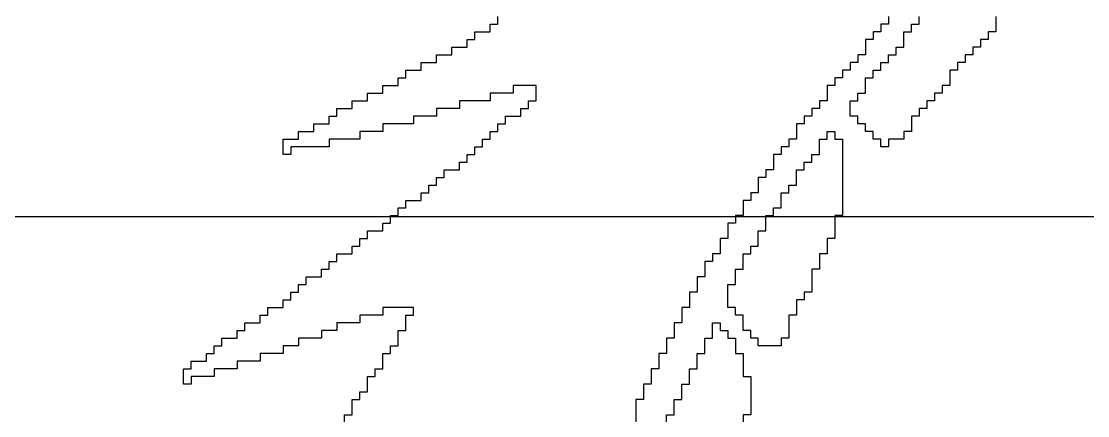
# Model space of a CAD drawing. Header units: inches. Extents: x -0.1 to 45, y 0.5 to 34.4.
# Drawn here: x 35.994 to 40.848, y 19.206 to 21.001 of the extents above; entities that cross this region are included whole.
import ezdxf

# ---------------------------------------------------------------- set-up
doc = ezdxf.new("R2010")
doc.units = ezdxf.units.IN

msp = doc.modelspace()

# ---------------------------------------------------------------- linework, layer by layer
for p, q in [((38.1628, 20.9884), (38.1628, 21.0233)), ((39.9419, 21.0233), (39.9419, 20.9884)), ((40.0814, 20.9884), (40.0814, 21.0233)), ((40.4302, 21.0233), (40.4302, 20.9535)), ((38.1279, 20.9535), (38.1279, 20.9884)), ((38.1279, 20.9884), (38.1628, 20.9884)), ((39.9419, 20.9884), (39.907, 20.9884)), ((39.907, 20.9884), (39.907, 20.9535)), ((40.0465, 20.9535), (40.0465, 20.9884)), ((40.0465, 20.9884), (40.0814, 20.9884)), ((38.0581, 20.9186), (38.0581, 20.9535)), ((38.0581, 20.9535), (38.1279, 20.9535)), ((39.907, 20.9535), (39.8721, 20.9535)), ((39.8721, 20.9535), (39.8721, 20.9186)), ((40.0116, 20.8837), (40.0116, 20.9535)), ((40.0116, 20.9535), (40.0465, 20.9535)), ((40.4302, 20.9535), (40.3953, 20.9535)), ((40.3953, 20.9535), (40.3953, 20.9186)), ((37.9535, 20.8488), (37.9535, 20.8837)), ((37.9535, 20.8837), (38.0233, 20.8837)), ((38.0233, 20.8837), (38.0233, 20.9186)), ((38.0233, 20.9186), (38.0581, 20.9186)), ((39.8721, 20.9186), (39.8372, 20.9186)), ((39.8372, 20.9186), (39.8372, 20.8488)), ((39.9767, 20.8488), (39.9767, 20.8837)), ((39.9767, 20.8837), (40.0116, 20.8837)), ((40.3605, 20.8837), (40.3256, 20.8837)), ((40.3256, 20.8837), (40.3256, 20.8488)), ((40.3953, 20.9186), (40.3605, 20.9186)), ((40.3605, 20.9186), (40.3605, 20.8837)), ((37.8837, 20.814), (37.8837, 20.8488)), ((37.8837, 20.8488), (37.9535, 20.8488)), ((39.8372, 20.8488), (39.8023, 20.8488)), ((39.8023, 20.8488), (39.8023, 20.814)), ((39.9419, 20.814), (39.9419, 20.8488)), ((39.9419, 20.8488), (39.9767, 20.8488)), ((40.3256, 20.8488), (40.2907, 20.8488)), ((40.2907, 20.8488), (40.2907, 20.814)), ((37.7442, 20.7442), (37.7442, 20.7791)), ((37.7442, 20.7791), (37.814, 20.7791)), ((37.814, 20.7791), (37.814, 20.814)), ((37.814, 20.814), (37.8837, 20.814)), ((39.7674, 20.7791), (39.7326, 20.7791)), ((39.7326, 20.7791), (39.7326, 20.7442)), ((39.8023, 20.814), (39.7674, 20.814)), ((39.7674, 20.814), (39.7674, 20.7791)), ((39.8721, 20.7442), (39.8721, 20.7791)), ((39.8721, 20.7791), (39.907, 20.7791)), ((39.907, 20.7791), (39.907, 20.814)), ((39.907, 20.814), (39.9419, 20.814)), ((40.2558, 20.7791), (40.2209, 20.7791)), ((40.2209, 20.7791), (40.2209, 20.7093)), ((40.2907, 20.814), (40.2558, 20.814)), ((40.2558, 20.814), (40.2558, 20.7791)), ((37.7093, 20.7093), (37.7093, 20.7442)), ((37.7093, 20.7442), (37.7442, 20.7442)), ((39.7326, 20.7442), (39.6977, 20.7442)), ((39.6977, 20.7442), (39.6977, 20.7093)), ((39.8372, 20.6744), (39.8372, 20.7442)), ((39.8372, 20.7442), (39.8721, 20.7442)), ((37.6395, 20.6744), (37.6395, 20.7093)), ((37.6395, 20.7093), (37.7093, 20.7093)), ((38.3372, 20.7093), (38.2326, 20.7093)), ((38.2326, 20.7093), (38.2326, 20.6744)), ((38.3372, 20.6395), (38.3372, 20.7093)), ((39.6977, 20.7093), (39.6628, 20.7093)), ((39.6628, 20.7093), (39.6628, 20.6395)), ((40.2209, 20.7093), (40.186, 20.7093)), ((40.186, 20.7093), (40.186, 20.6744)), ((37.5, 20.6047), (37.5, 20.6395)), ((37.5, 20.6395), (37.5698, 20.6395)), ((37.5698, 20.6395), (37.5698, 20.6744)), ((37.5698, 20.6744), (37.6395, 20.6744)), ((38.1279, 20.6395), (37.9884, 20.6395)), ((37.9884, 20.6395), (37.9884, 20.6047)), ((38.2326, 20.6744), (38.1279, 20.6744)), ((38.1279, 20.6744), (38.1279, 20.6395)), ((38.3023, 20.6047), (38.3023, 20.6395)), ((38.3023, 20.6395), (38.3372, 20.6395)), ((39.6628, 20.6395), (39.6279, 20.6395)), ((39.6279, 20.6395), (39.6279, 20.6047)), ((39.7674, 20.5698), (39.7674, 20.6395)), ((39.7674, 20.6395), (39.8023, 20.6395)), ((39.8023, 20.6395), (39.8023, 20.6744)), ((39.8023, 20.6744), (39.8372, 20.6744)), ((40.1512, 20.6395), (40.1163, 20.6395)), ((40.1163, 20.6395), (40.1163, 20.6047)), ((40.186, 20.6744), (40.1512, 20.6744)), ((40.1512, 20.6744), (40.1512, 20.6395)), ((37.4302, 20.5698), (37.4302, 20.6047)), ((37.4302, 20.6047), (37.5, 20.6047)), ((37.9884, 20.6047), (37.8837, 20.6047)), ((37.8837, 20.6047), (37.8837, 20.5698)), ((38.2674, 20.5698), (38.2674, 20.6047)), ((38.2674, 20.6047), (38.3023, 20.6047)), ((39.6279, 20.6047), (39.593, 20.6047)), ((39.593, 20.6047), (39.593, 20.5698)), ((40.1163, 20.6047), (40.0814, 20.6047)), ((40.0814, 20.6047), (40.0814, 20.5698)), ((37.3256, 20.5), (37.3256, 20.5349)), ((37.3256, 20.5349), (37.3953, 20.5349)), ((37.3953, 20.5349), (37.3953, 20.5698)), ((37.3953, 20.5698), (37.4302, 20.5698)), ((37.7791, 20.5349), (37.6395, 20.5349)), ((37.6395, 20.5349), (37.6395, 20.5)), ((37.8837, 20.5698), (37.7791, 20.5698)), ((37.7791, 20.5698), (37.7791, 20.5349)), ((38.1628, 20.5), (38.1628, 20.5349)), ((38.1628, 20.5349), (38.1977, 20.5349)), ((38.1977, 20.5349), (38.1977, 20.5698)), ((38.1977, 20.5698), (38.2674, 20.5698)), ((39.5581, 20.5349), (39.5233, 20.5349)), ((39.5233, 20.5349), (39.5233, 20.4651)), ((39.593, 20.5698), (39.5581, 20.5698)), ((39.5581, 20.5698), (39.5581, 20.5349)), ((39.8023, 20.5698), (39.7674, 20.5698)), ((39.8023, 20.5349), (39.8023, 20.5698)), ((39.8372, 20.5349), (39.8023, 20.5349)), ((39.8372, 20.5), (39.8372, 20.5349)), ((40.0814, 20.5698), (40.0465, 20.5698)), ((40.0465, 20.5698), (40.0465, 20.5)), ((37.2558, 20.4651), (37.2558, 20.5)), ((37.2558, 20.5), (37.3256, 20.5)), ((37.6395, 20.5), (37.5349, 20.5)), ((37.5349, 20.5), (37.5349, 20.4651)), ((38.1279, 20.4651), (38.1279, 20.5)), ((38.1279, 20.5), (38.1628, 20.5)), ((39.6628, 20.4651), (39.6628, 20.5)), ((39.6628, 20.5), (39.6977, 20.5)), ((39.6977, 20.5), (39.6977, 20.4651)), ((39.8721, 20.5), (39.8372, 20.5)), ((39.8721, 20.4651), (39.8721, 20.5)), ((40.0465, 20.5), (40.0116, 20.5)), ((40.0116, 20.5), (40.0116, 20.4651)), ((37.186, 20.3953), (37.186, 20.4651)), ((37.186, 20.4651), (37.2558, 20.4651)), ((37.5349, 20.4651), (37.3953, 20.4651)), ((37.3953, 20.4651), (37.3953, 20.4302)), ((38.093, 20.4302), (38.093, 20.4651)), ((38.093, 20.4651), (38.1279, 20.4651)), ((39.5233, 20.4651), (39.4884, 20.4651)), ((39.4884, 20.4651), (39.4884, 20.4302)), ((39.6279, 20.3953), (39.6279, 20.4651)), ((39.6279, 20.4651), (39.6628, 20.4651)), ((39.6977, 20.4651), (39.7326, 20.4651)), ((39.7326, 20.4651), (39.7326, 20.1163)), ((39.907, 20.4651), (39.8721, 20.4651)), ((39.907, 20.4302), (39.907, 20.4651)), ((40.0116, 20.4651), (39.9419, 20.4651)), ((39.9419, 20.4651), (39.9419, 20.4302)), ((37.2209, 20.3953), (37.186, 20.3953)), ((37.3953, 20.4302), (37.2209, 20.4302)), ((37.2209, 20.4302), (37.2209, 20.3953)), ((38.0233, 20.3605), (38.0233, 20.3953)), ((38.0233, 20.3953), (38.0581, 20.3953)), ((38.0581, 20.3953), (38.0581, 20.4302)), ((38.0581, 20.4302), (38.093, 20.4302)), ((39.4535, 20.3953), (39.4186, 20.3953)), ((39.4186, 20.3953), (39.4186, 20.3256)), ((39.4884, 20.4302), (39.4535, 20.4302)), ((39.4535, 20.4302), (39.4535, 20.3953)), ((39.593, 20.3605), (39.593, 20.3953)), ((39.593, 20.3953), (39.6279, 20.3953)), ((39.9419, 20.4302), (39.907, 20.4302)), ((37.9884, 20.3256), (37.9884, 20.3605)), ((37.9884, 20.3605), (38.0233, 20.3605)), ((39.5581, 20.3256), (39.5581, 20.3605)), ((39.5581, 20.3605), (39.593, 20.3605)), ((37.8837, 20.2558), (37.8837, 20.2907)), ((37.8837, 20.2907), (37.9186, 20.2907)), ((37.9186, 20.2907), (37.9186, 20.3256)), ((37.9186, 20.3256), (37.9884, 20.3256)), ((39.3837, 20.2907), (39.3488, 20.2907)), ((39.3488, 20.2907), (39.3488, 20.2209)), ((39.4186, 20.3256), (39.3837, 20.3256)), ((39.3837, 20.3256), (39.3837, 20.2907)), ((39.5233, 20.2558), (39.5233, 20.3256)), ((39.5233, 20.3256), (39.5581, 20.3256)), ((37.8488, 20.2209), (37.8488, 20.2558)), ((37.8488, 20.2558), (37.8837, 20.2558)), ((39.4884, 20.2209), (39.4884, 20.2558)), ((39.4884, 20.2558), (39.5233, 20.2558)), ((37.814, 20.186), (37.814, 20.2209)), ((37.814, 20.2209), (37.8488, 20.2209)), ((39.3488, 20.2209), (39.314, 20.2209)), ((39.314, 20.2209), (39.314, 20.186)), ((39.4535, 20.1512), (39.4535, 20.2209)), ((39.4535, 20.2209), (39.4884, 20.2209)), ((37.7093, 20.1163), (37.7093, 20.1512)), ((37.7093, 20.1512), (37.7442, 20.1512)), ((37.7442, 20.1512), (37.7442, 20.186)), ((37.7442, 20.186), (37.814, 20.186)), ((39.314, 20.186), (39.2791, 20.186)), ((39.2791, 20.186), (39.2791, 20.1163)), ((39.4186, 20.1163), (39.4186, 20.1512)), ((39.4186, 20.1512), (39.4535, 20.1512)), ((41.6069, 20.1112), (32.9963, 20.1112)), ((37.6744, 20.0814), (37.6744, 20.1163)), ((37.6744, 20.1163), (37.7093, 20.1163)), ((39.2791, 20.1163), (39.2442, 20.1163)), ((39.2442, 20.1163), (39.2442, 20.0814)), ((39.3837, 20.0465), (39.3837, 20.1163)), ((39.3837, 20.1163), (39.4186, 20.1163)), ((39.7326, 20.1163), (39.6977, 20.1163)), ((39.6977, 20.1163), (39.6977, 20.0116)), ((37.6395, 20.0465), (37.6395, 20.0814)), ((37.6395, 20.0814), (37.6744, 20.0814)), ((39.2442, 20.0814), (39.2093, 20.0814)), ((39.2093, 20.0814), (39.2093, 20.0116)), ((37.5349, 19.9767), (37.5349, 20.0116)), ((37.5349, 20.0116), (37.5698, 20.0116)), ((37.5698, 20.0116), (37.5698, 20.0465)), ((37.5698, 20.0465), (37.6395, 20.0465)), ((39.2093, 20.0116), (39.1744, 20.0116)), ((39.1744, 20.0116), (39.1744, 19.9419)), ((39.3488, 19.9767), (39.3488, 20.0465)), ((39.3488, 20.0465), (39.3837, 20.0465)), ((39.6977, 20.0116), (39.6628, 20.0116)), ((39.6628, 20.0116), (39.6628, 19.9419)), ((37.5, 19.9419), (37.5, 19.9767)), ((37.5, 19.9767), (37.5349, 19.9767)), ((39.314, 19.9419), (39.314, 19.9767)), ((39.314, 19.9767), (39.3488, 19.9767)), ((37.3953, 19.8721), (37.3953, 19.907)), ((37.3953, 19.907), (37.4302, 19.907)), ((37.4302, 19.907), (37.4302, 19.9419)), ((37.4302, 19.9419), (37.5, 19.9419)), ((39.1395, 19.907), (39.1047, 19.907)), ((39.1047, 19.907), (39.1047, 19.8372)), ((39.1744, 19.9419), (39.1395, 19.9419)), ((39.1395, 19.9419), (39.1395, 19.907)), ((39.2791, 19.8721), (39.2791, 19.9419)), ((39.2791, 19.9419), (39.314, 19.9419)), ((39.6628, 19.9419), (39.6279, 19.9419)), ((39.6279, 19.9419), (39.6279, 19.8721)), ((37.3605, 19.8372), (37.3605, 19.8721)), ((37.3605, 19.8721), (37.3953, 19.8721)), ((39.2442, 19.8023), (39.2442, 19.8721)), ((39.2442, 19.8721), (39.2791, 19.8721)), ((39.6279, 19.8721), (39.593, 19.8721)), ((39.593, 19.8721), (39.593, 19.7674)), ((37.2907, 19.8023), (37.2907, 19.8372)), ((37.2907, 19.8372), (37.3605, 19.8372)), ((39.1047, 19.8372), (39.0698, 19.8372)), ((39.0698, 19.8372), (39.0698, 19.7674)), ((37.2209, 19.7326), (37.2209, 19.7674)), ((37.2209, 19.7674), (37.2558, 19.7674)), ((37.2558, 19.7674), (37.2558, 19.8023)), ((37.2558, 19.8023), (37.2907, 19.8023)), ((39.0698, 19.7674), (39.0349, 19.7674)), ((39.0349, 19.7674), (39.0349, 19.6977)), ((39.2093, 19.6977), (39.2093, 19.8023)), ((39.2093, 19.8023), (39.2442, 19.8023)), ((39.593, 19.7674), (39.5581, 19.7674)), ((39.5581, 19.7674), (39.5581, 19.7326)), ((37.186, 19.6977), (37.186, 19.7326)), ((37.186, 19.7326), (37.2209, 19.7326)), ((39.5581, 19.7326), (39.5233, 19.7326)), ((39.5233, 19.7326), (39.5233, 19.6628)), ((37.0814, 19.6279), (37.0814, 19.6628)), ((37.0814, 19.6628), (37.1163, 19.6628)), ((37.1163, 19.6628), (37.1163, 19.6977)), ((37.1163, 19.6977), (37.186, 19.6977)), ((37.6395, 19.6628), (37.5349, 19.6628)), ((37.5349, 19.6628), (37.5349, 19.6279)), ((37.7791, 19.6977), (37.6395, 19.6977)), ((37.6395, 19.6977), (37.6395, 19.6628)), ((37.7442, 19.593), (37.7442, 19.6628)), ((37.7442, 19.6628), (37.7791, 19.6628)), ((37.7791, 19.6628), (37.7791, 19.6977)), ((39.0349, 19.6977), (39, 19.6977)), ((39, 19.6977), (39, 19.6279)), ((39.2442, 19.6977), (39.2093, 19.6977)), ((39.2442, 19.6628), (39.2442, 19.6977)), ((39.2791, 19.6628), (39.2442, 19.6628)), ((39.2791, 19.593), (39.2791, 19.6628)), ((39.5233, 19.6628), (39.4884, 19.6628)), ((39.4884, 19.6628), (39.4884, 19.5581)), ((37.0116, 19.593), (37.0116, 19.6279)), ((37.0116, 19.6279), (37.0814, 19.6279)), ((37.5349, 19.6279), (37.4302, 19.6279)), ((37.4302, 19.6279), (37.4302, 19.593)), ((39, 19.6279), (38.9651, 19.6279)), ((38.9651, 19.6279), (38.9651, 19.5581)), ((39.1395, 19.5581), (39.1395, 19.6279)), ((39.1395, 19.6279), (39.1744, 19.6279)), ((39.1744, 19.6279), (39.1744, 19.593)), ((36.9767, 19.5581), (36.9767, 19.593)), ((36.9767, 19.593), (37.0116, 19.593)), ((37.4302, 19.593), (37.3605, 19.593)), ((37.3605, 19.593), (37.3605, 19.5581)), ((37.7093, 19.5233), (37.7093, 19.593)), ((37.7093, 19.593), (37.7442, 19.593)), ((39.1744, 19.593), (39.2093, 19.593)), ((39.2093, 19.593), (39.2093, 19.5581)), ((39.314, 19.593), (39.2791, 19.593)), ((39.314, 19.5581), (39.314, 19.593)), ((36.8721, 19.4884), (36.8721, 19.5233)), ((36.8721, 19.5233), (36.907, 19.5233)), ((36.907, 19.5233), (36.907, 19.5581)), ((36.907, 19.5581), (36.9767, 19.5581)), ((37.2558, 19.5233), (37.186, 19.5233)), ((37.186, 19.5233), (37.186, 19.4884)), ((37.3605, 19.5581), (37.2558, 19.5581)), ((37.2558, 19.5581), (37.2558, 19.5233)), ((37.6744, 19.4884), (37.6744, 19.5233)), ((37.6744, 19.5233), (37.7093, 19.5233)), ((38.9651, 19.5581), (38.9302, 19.5581)), ((38.9302, 19.5581), (38.9302, 19.4884)), ((39.1047, 19.4884), (39.1047, 19.5581)), ((39.1047, 19.5581), (39.1395, 19.5581)), ((39.2093, 19.5581), (39.2442, 19.5581)), ((39.2442, 19.5581), (39.2442, 19.4884)), ((39.3488, 19.5581), (39.314, 19.5581)), ((39.3488, 19.5233), (39.3488, 19.5581)), ((39.4535, 19.5233), (39.3488, 19.5233)), ((39.4884, 19.5581), (39.4535, 19.5581)), ((39.4535, 19.5581), (39.4535, 19.5233)), ((36.8372, 19.4535), (36.8372, 19.4884)), ((36.8372, 19.4884), (36.8721, 19.4884)), ((37.186, 19.4884), (37.0814, 19.4884)), ((37.0814, 19.4884), (37.0814, 19.4535)), ((37.6395, 19.4186), (37.6395, 19.4884)), ((37.6395, 19.4884), (37.6744, 19.4884)), ((38.9302, 19.4884), (38.8954, 19.4884)), ((38.8954, 19.4884), (38.8954, 19.4186)), ((39.0698, 19.4186), (39.0698, 19.4884)), ((39.0698, 19.4884), (39.1047, 19.4884)), ((39.2442, 19.4884), (39.2791, 19.4884)), ((39.2791, 19.4884), (39.2791, 19.3837)), ((36.7326, 19.3488), (36.7326, 19.4186)), ((36.7326, 19.4186), (36.7674, 19.4186)), ((36.7674, 19.4186), (36.7674, 19.4535)), ((36.7674, 19.4535), (36.8372, 19.4535)), ((36.9767, 19.4186), (36.8721, 19.4186)), ((36.8721, 19.4186), (36.8721, 19.3837)), ((37.0814, 19.4535), (36.9767, 19.4535)), ((36.9767, 19.4535), (36.9767, 19.4186)), ((37.6047, 19.3837), (37.6047, 19.4186)), ((37.6047, 19.4186), (37.6395, 19.4186)), ((38.8954, 19.4186), (38.8605, 19.4186)), ((38.8605, 19.4186), (38.8605, 19.3488)), ((39.0349, 19.3837), (39.0349, 19.4186)), ((39.0349, 19.4186), (39.0698, 19.4186)), ((36.8721, 19.3837), (36.7674, 19.3837)), ((36.7674, 19.3837), (36.7674, 19.3488)), ((37.5698, 19.314), (37.5698, 19.3837)), ((37.5698, 19.3837), (37.6047, 19.3837)), ((39.0349, 19.3488), (39.0349, 19.3837)), ((39.2791, 19.3837), (39.314, 19.3837)), ((39.314, 19.3837), (39.314, 19.2093)), ((36.7674, 19.3488), (36.7326, 19.3488)), ((38.8605, 19.3488), (38.8256, 19.3488)), ((38.8256, 19.3488), (38.8256, 19.2791)), ((39, 19.2791), (39, 19.3488)), ((39, 19.3488), (39.0349, 19.3488)), ((37.5, 19.2093), (37.5, 19.2791)), ((37.5, 19.2791), (37.5349, 19.2791)), ((37.5349, 19.2791), (37.5349, 19.314)), ((37.5349, 19.314), (37.5698, 19.314)), ((38.8256, 19.2791), (38.7907, 19.2791)), ((38.7907, 19.2791), (38.7907, 19.1744)), ((38.9651, 19.2093), (38.9651, 19.2791)), ((38.9651, 19.2791), (39, 19.2791)), ((37.4651, 19.1744), (37.4651, 19.2093)), ((37.4651, 19.2093), (37.5, 19.2093)), ((38.9302, 19.1395), (38.9302, 19.2093)), ((38.9302, 19.2093), (38.9651, 19.2093)), ((39.314, 19.2093), (39.2791, 19.2093)), ((39.2791, 19.2093), (39.2791, 19.0698))]:
    msp.add_line(p, q)

doc.saveas('drawing.dxf')
